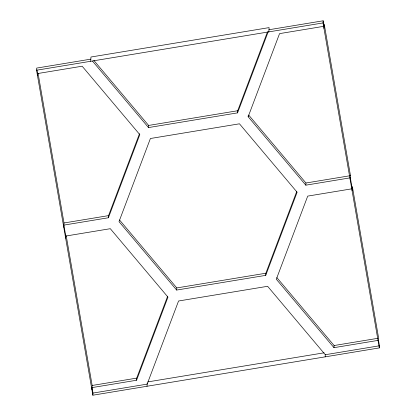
<?xml version="1.0" encoding="UTF-8"?>
<svg xmlns="http://www.w3.org/2000/svg" width="416" height="416" viewBox="0 0 416 416"><rect width="100%" height="100%" fill="white"/><g stroke="black" fill="none" stroke-linecap="round" stroke-linejoin="round"><path stroke-width="0.62" d="M248.222 115.664L248.16 116.745L305.822 185.172L350.35 177.819L352.248 188.76L307.715 196.108L276.312 279.235L333.975 347.662L378.508 340.314L379.454 345.779L379.33 347.911L92.856 395.2L36.546 70.221L36.67 68.089L90.844 59.145M37.492 75.686L37.617 73.554L36.988 69.909M63.752 227.24L64.007 222.976L38.08 73.341M65.65 238.181L65.775 236.049L63.882 225.108L108.41 217.76L139.812 134.633L82.15 66.206L37.617 73.554M90.719 61.277L90.969 57.013L269.095 27.612L268.845 31.876M91.91 389.73L92.165 385.466L66.232 235.836M92.856 395.2L92.986 393.068L92.035 387.598L136.568 380.25L167.97 297.123L110.308 228.696L65.775 236.049M108.41 217.76L108.54 215.628L139.48 133.713M268.284 31.564L237.567 112.871L148.507 127.572L148.632 125.44L93.896 60.486M136.568 380.25L136.692 378.118L167.638 296.202M147.03 386.256L147.222 383.058M176.665 290.061L119.002 221.634L150.4 138.507L239.465 123.807L297.128 192.234L265.725 275.361L176.665 290.061L176.79 287.929L119.543 220.002M237.567 112.871L237.697 110.739L267.493 31.855M265.725 275.361L265.85 273.229L296.795 191.313M305.822 185.172L305.947 183.009L248.706 115.076M379.33 347.911L323.014 22.932L323.144 20.8L268.97 29.744M323.965 28.402L324.22 24.102L350.48 175.656L350.225 179.951M325.156 356.855L325.281 354.723L267.618 286.296L178.558 300.997L147.155 384.124L92.986 393.068M333.975 347.662L334.105 345.53L276.858 277.602M352.118 190.892L352.373 186.628L378.633 338.182L378.383 342.446M248.16 116.745L279.557 33.618L324.09 26.27L323.144 20.8M36.546 70.221L323.014 22.932M148.632 125.44L237.697 110.739M64.007 222.976L108.54 215.628M305.947 183.009L350.48 175.656M176.79 287.929L265.85 273.229M92.165 385.466L136.692 378.118M334.105 345.53L377.998 338.286M147.924 381.888L324.126 352.804M325.281 354.723L379.454 345.779M92.513 61.126L148.507 127.572"/></g></svg>
